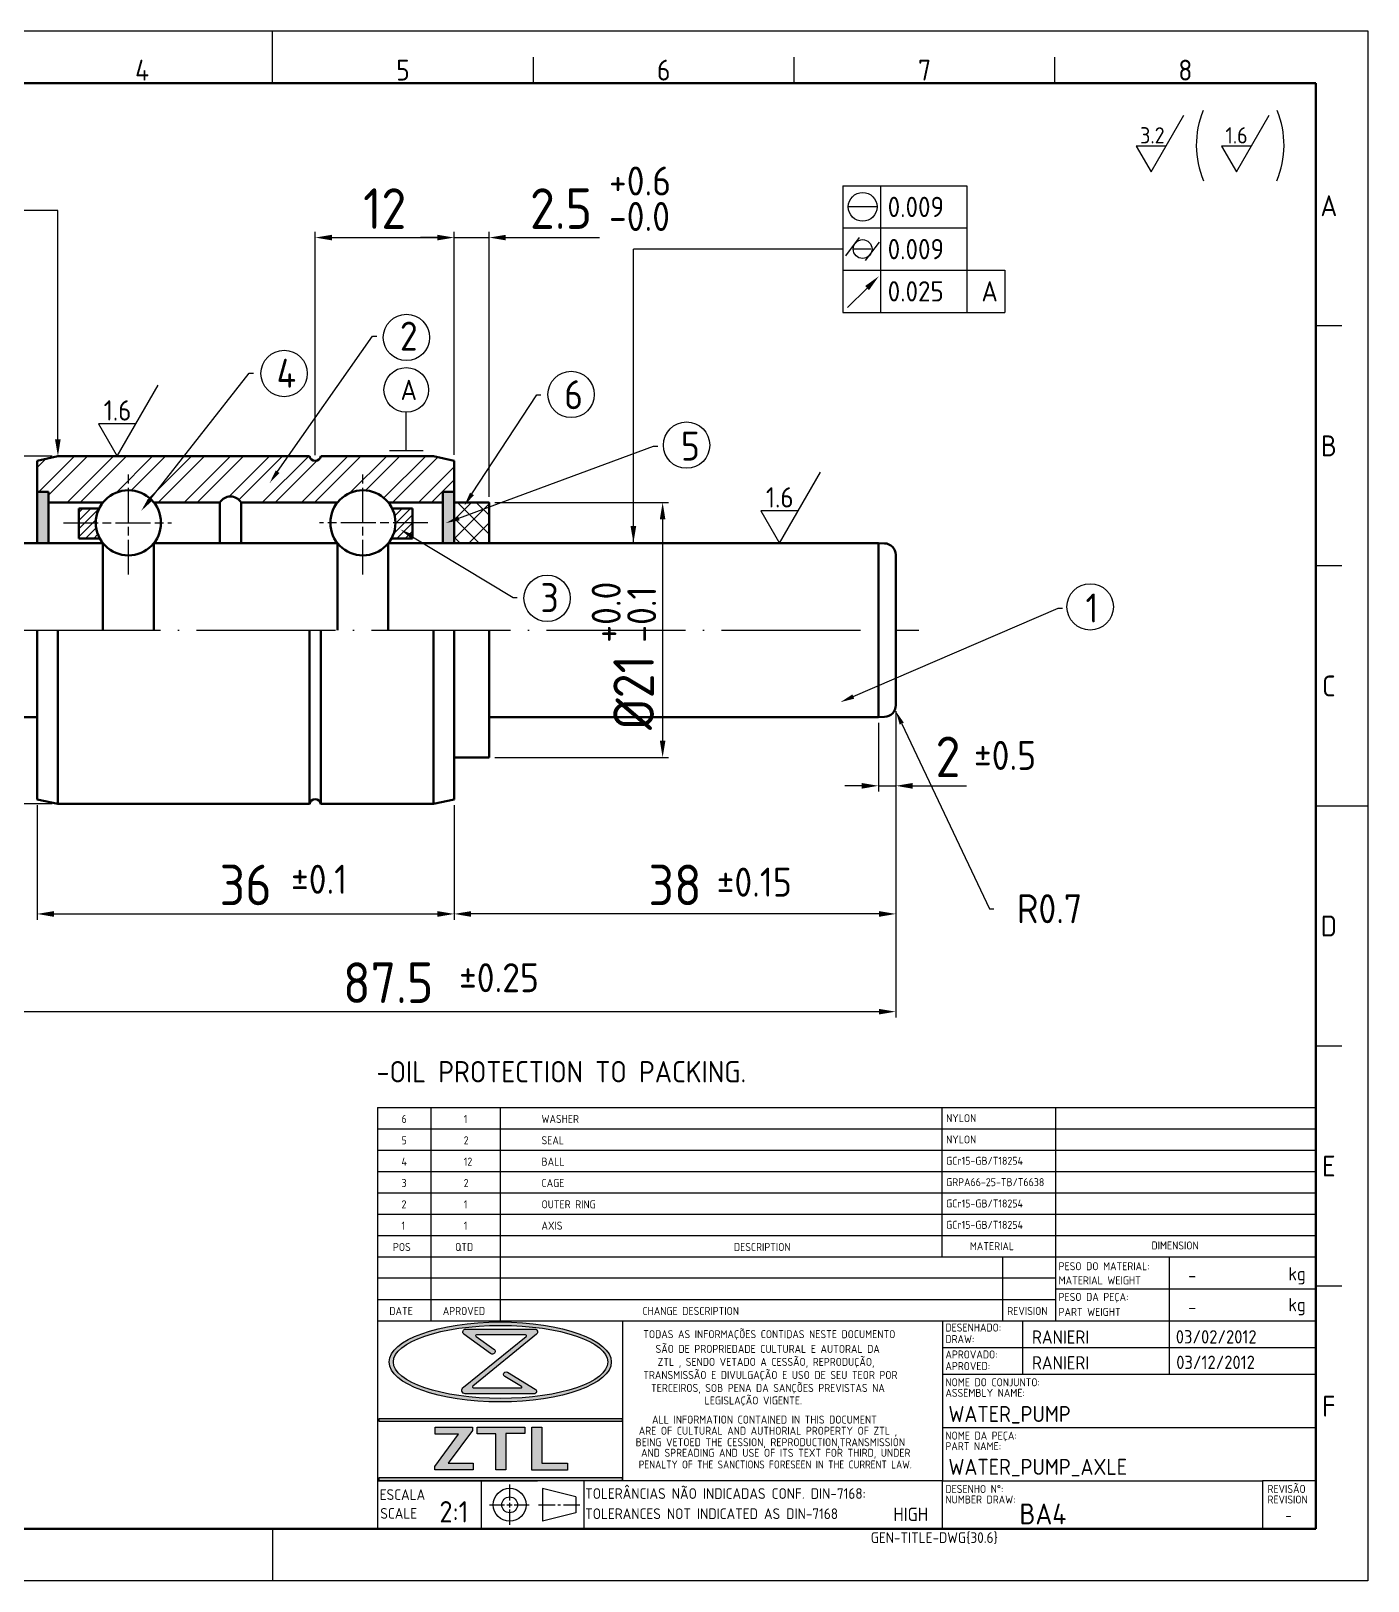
# Model space of a CAD drawing. Extents: x 8 to 197, y 6 to 139.
# Drawn here: x 82.1 to 197.4, y 5.6 to 139.3 of the extents above; entities that cross this region are included whole.
import ezdxf
from ezdxf import colors
from ezdxf.entities.mleader import LeaderData, LeaderLine
from ezdxf.enums import TextEntityAlignment as Align
from ezdxf.math import Vec2, Vec3

# ---------------------------------------------------------------- set-up
doc = ezdxf.new("R2010")
doc.units = 0
doc.header["$LTSCALE"] = 0.5
doc.linetypes.add('ACAD_ISO04W100', pattern=[30, 24, -3, 0, -3])
doc.linetypes.add('AM_ISO08W050x2', pattern=[9, 6, -0.75, 1.5, -0.75])
doc.layers.get('0').update_dxf_attribs({"linetype": 'CONTINUOUS'})
doc.layers.get('Defpoints').update_dxf_attribs({"linetype": 'CONTINUOUS'})
for name, color, linetype, lineweight in [('AM_0', 7, 'CONTINUOUS', 50), ('AM_5', 3, 'CONTINUOUS', 25), ('AM_7', 4, 'ACAD_ISO04W100', 25), ('AM_8', 1, 'CONTINUOUS', 25), ('AM_BOR', 7, 'CONTINUOUS', 50)]:
    doc.layers.add(name, color=color, linetype=linetype, lineweight=lineweight)
doc.styles.add('ACISOTS', font='isocp.shx', dxfattribs={"height": 1})
doc.styles.get("Standard").update_dxf_attribs({"font": 'ISOCP.SHX'})
doc.dimstyles.new('AM_ISO', dxfattribs={"dimtxt": 3.5, "dimasz": 2.5, "dimexe": 1, "dimexo": 1, "dimgap": 1.5, "dimtad": 1, "dimdsep": 46, "dimtxsty": 'Standard', "dimcen": 0, "dimclrd": 256, "dimclre": 256, "dimclrt": 2, "dimadec": 0, "dimazin": 2, "dimtp": 0.1, "dimtm": 0.1, "dimtfac": 0.71, "dimtdec": 3, "dimtmove": 0, "dimatfit": 3, "dimfxl": 1, "dimlwd": -1, "dimlwe": -1, "dimarcsym": 0})
pattern_1 = [(45, (18.1063, -5.62863), (-0.3535534, 0.3535534), [])]

# ---------------------------------------------------------------- blocks, each defined once
blk = doc.blocks.new('A3 ZTL')
for p, q in [((401.17, 280.82), (19.57, 280.82)), ((401.17, 9.78), (401.17, 280.82)), ((19.57, 9.78), (401.17, 9.78))]:
    blk.add_line(p, q)
at = {"layer": 'AM_BOR', "color": 135, "lineweight": 25}
for p, q in [((0, 290.61), (410.96, 290.61)), ((205.48, 280.82), (205.48, 290.61)), ((410.96, 290.61), (410.96, 0)), ((254.4, 280.82), (254.4, 285.71)), ((303.33, 280.82), (303.33, 285.71)), ((352.25, 280.82), (352.25, 285.71)), ((406.07, 235.32), (401.17, 235.32)), ((406.07, 190.31), (401.17, 190.31)), ((401.17, 145.3), (410.96, 145.3)), ((406.07, 100.29), (401.17, 100.29)), ((406.07, 55.28), (401.17, 55.28)), ((205.48, 9.78), (205.48, 0)), ((410.96, 0), (0, 0))]:
    blk.add_line(p, q, dxfattribs=at)
at = {"layer": 'AM_BOR', "color": 135, "lineweight": 25, "style": 'ACISOTS'}
for s, p in [('4', (181.02, 283.27)), ('5', (229.94, 283.27)), ('6', (278.86, 283.27)), ('7', (327.79, 283.27)), ('8', (376.71, 283.27)), ('A', (403.62, 257.83)), ('B', (403.62, 212.82)), ('C', (403.62, 167.81)), ('D', (403.62, 122.8)), ('E', (403.62, 77.79)), ('F', (403.62, 32.78))]:
    blk.add_text(s, height=3.91, dxfattribs=at).set_placement(p, align=Align.MIDDLE)
blk = doc.blocks.new('*D56')
at = {"layer": 'AM_5', "transparency": 16777216}
for p, q in [((83.88, 102.65), (46.25, 102.65)), ((46.75, 101.2), (46.75, 74.1)), ((83.88, 72.65), (46.25, 72.65))]:
    blk.add_line(p, q, dxfattribs=at)
at = {"layer": 'AM_5', "lineweight": 25, "transparency": 16777216}
for points in [[(46.51, 101.2), (47, 101.2), (46.75, 102.65)], [(46.51, 74.1), (47, 74.1), (46.75, 72.65)]]:
    blk.add_solid(points, dxfattribs=at)
at = {"layer": 'Defpoints', "color": 0, "lineweight": 25, "transparency": 16777216}
for p in [(84.38, 102.65), (46.75, 72.65), (84.38, 72.65)]:
    blk.add_point(p, dxfattribs=at)
at = {"layer": 'AM_5', "lineweight": 25, "transparency": 16777216, "insert": (44.25, 87.65), "char_height": 3.5, "attachment_point": 5, "rotation": 90}
blk.add_mtext('%%C30', dxfattribs=at)
blk = doc.blocks.new('*D57')
at = {"layer": 'AM_5', "transparency": 16777216}
for p, q in [((156.68, 80.66), (156.68, 62.67)), ((118.58, 72.54), (118.58, 62.67)), ((155.23, 63.17), (120.03, 63.17))]:
    blk.add_line(p, q, dxfattribs=at)
at = {"layer": 'AM_5', "lineweight": 25, "transparency": 16777216}
for points in [[(120.03, 63.41), (120.03, 62.92), (118.58, 63.17)], [(155.23, 63.41), (155.23, 62.92), (156.68, 63.17)]]:
    blk.add_solid(points, dxfattribs=at)
at = {"layer": 'Defpoints', "color": 0, "lineweight": 25, "transparency": 16777216}
for p in [(156.68, 81.16), (118.58, 73.04), (118.58, 63.17)]:
    blk.add_point(p, dxfattribs=at)
at = {"layer": 'AM_5', "lineweight": 25, "transparency": 16777216, "insert": (137.63, 65.67), "char_height": 3.5, "attachment_point": 5}
blk.add_mtext('38', dxfattribs=at)
blk = doc.blocks.new('*D58')
at = {"layer": 'AM_5', "transparency": 16777216}
for p, q in [((82.58, 72.54), (82.58, 62.67)), ((118.58, 72.54), (118.58, 62.67)), ((84.03, 63.17), (117.13, 63.17))]:
    blk.add_line(p, q, dxfattribs=at)
at = {"layer": 'AM_5', "lineweight": 25, "transparency": 16777216}
for points in [[(84.03, 63.41), (84.03, 62.92), (82.58, 63.17)], [(117.13, 63.41), (117.13, 62.92), (118.58, 63.17)]]:
    blk.add_solid(points, dxfattribs=at)
at = {"layer": 'Defpoints', "color": 0, "lineweight": 25, "transparency": 16777216}
for p in [(82.58, 73.04), (118.58, 73.04), (118.58, 63.17)]:
    blk.add_point(p, dxfattribs=at)
at = {"layer": 'AM_5', "lineweight": 25, "transparency": 16777216, "insert": (100.58, 65.67), "char_height": 3.5, "attachment_point": 5}
blk.add_mtext('36', dxfattribs=at)
blk = doc.blocks.new('*D59')
at = {"layer": 'AM_5', "transparency": 16777216}
for p, q in [((69.08, 80.66), (69.08, 54.24)), ((156.68, 80.66), (156.68, 54.24)), ((70.53, 54.74), (155.23, 54.74))]:
    blk.add_line(p, q, dxfattribs=at)
at = {"layer": 'AM_5', "lineweight": 25, "transparency": 16777216}
for points in [[(70.53, 54.98), (70.53, 54.5), (69.08, 54.74)], [(155.23, 54.98), (155.23, 54.5), (156.68, 54.74)]]:
    blk.add_solid(points, dxfattribs=at)
at = {"layer": 'Defpoints', "color": 0, "lineweight": 25, "transparency": 16777216}
for p in [(69.08, 81.16), (156.68, 81.16), (156.68, 54.74)]:
    blk.add_point(p, dxfattribs=at)
at = {"layer": 'AM_5', "lineweight": 25, "transparency": 16777216, "insert": (112.88, 57.24), "char_height": 3.5, "attachment_point": 5}
blk.add_mtext('87.5', dxfattribs=at)
blk = doc.blocks.new('*D60')
at = {"layer": 'AM_5', "transparency": 16777216}
for p, q in [((155.18, 79.65), (155.18, 73.72)), ((156.68, 80.16), (156.68, 73.72)), ((153.73, 74.22), (152.28, 74.22)), ((155.18, 74.22), (156.68, 74.22)), ((158.13, 74.22), (162.78, 74.22))]:
    blk.add_line(p, q, dxfattribs=at)
at = {"layer": 'AM_5', "lineweight": 25, "transparency": 16777216}
for points in [[(153.73, 74.46), (153.73, 73.97), (155.18, 74.22)], [(158.13, 74.46), (158.13, 73.97), (156.68, 74.22)]]:
    blk.add_solid(points, dxfattribs=at)
at = {"layer": 'Defpoints', "color": 0, "lineweight": 25, "transparency": 16777216}
for p in [(156.68, 80.66), (155.18, 80.15), (156.68, 74.22)]:
    blk.add_point(p, dxfattribs=at)
at = {"layer": 'AM_5', "lineweight": 25, "transparency": 16777216, "insert": (161.18, 76.72), "char_height": 3.5, "attachment_point": 5}
blk.add_mtext('2', dxfattribs=at)
blk = doc.blocks.new('*D62')
at = {"layer": 'AM_5', "transparency": 16777216}
for p, q in [((106.58, 102.73), (106.58, 122)), ((118.58, 102.75), (118.58, 122)), ((108.03, 121.5), (117.13, 121.5))]:
    blk.add_line(p, q, dxfattribs=at)
at = {"layer": 'AM_5', "lineweight": 25, "transparency": 16777216}
for points in [[(108.03, 121.74), (108.03, 121.26), (106.58, 121.5)], [(117.13, 121.74), (117.13, 121.26), (118.58, 121.5)]]:
    blk.add_solid(points, dxfattribs=at)
at = {"layer": 'Defpoints', "color": 0, "lineweight": 25, "transparency": 16777216}
for p in [(118.58, 121.5), (106.58, 102.23), (118.58, 102.25)]:
    blk.add_point(p, dxfattribs=at)
at = {"layer": 'AM_5', "lineweight": 25, "transparency": 16777216, "insert": (112.58, 124), "char_height": 3.5, "attachment_point": 5}
blk.add_mtext('12', dxfattribs=at)
blk = doc.blocks.new('*D63')
at = {"layer": 'AM_5', "transparency": 16777216}
for p, q in [((118.58, 102.75), (118.58, 122)), ((121.58, 99.15), (121.58, 122)), ((117.13, 121.5), (115.68, 121.5)), ((118.58, 121.5), (121.58, 121.5)), ((123.03, 121.5), (131.11, 121.5))]:
    blk.add_line(p, q, dxfattribs=at)
at = {"layer": 'AM_5', "lineweight": 25, "transparency": 16777216}
for points in [[(117.13, 121.74), (117.13, 121.26), (118.58, 121.5)], [(123.03, 121.74), (123.03, 121.26), (121.58, 121.5)]]:
    blk.add_solid(points, dxfattribs=at)
at = {"layer": 'Defpoints', "color": 0, "lineweight": 25, "transparency": 16777216}
for p in [(121.58, 121.5), (118.58, 102.25), (121.58, 98.65)]:
    blk.add_point(p, dxfattribs=at)
at = {"layer": 'AM_5', "lineweight": 25, "transparency": 16777216, "insert": (127.79, 124), "char_height": 3.5, "attachment_point": 5}
blk.add_mtext('2.5', dxfattribs=at)
blk = doc.blocks.new('*D64')
at = {"layer": 'AM_5', "transparency": 16777216}
for p, q in [((122.08, 98.65), (137.06, 98.65)), ((136.56, 97.2), (136.56, 78.1)), ((122.08, 76.65), (137.06, 76.65))]:
    blk.add_line(p, q, dxfattribs=at)
at = {"layer": 'AM_5', "lineweight": 25, "transparency": 16777216}
for points in [[(136.32, 97.2), (136.8, 97.2), (136.56, 98.65)], [(136.32, 78.1), (136.8, 78.1), (136.56, 76.65)]]:
    blk.add_solid(points, dxfattribs=at)
at = {"layer": 'Defpoints', "color": 0, "lineweight": 25, "transparency": 16777216}
for p in [(121.58, 98.65), (121.58, 76.65), (136.56, 76.65)]:
    blk.add_point(p, dxfattribs=at)
at = {"layer": 'AM_5', "lineweight": 25, "transparency": 16777216, "insert": (134.06, 82.26), "char_height": 3.5, "attachment_point": 5, "rotation": 90}
blk.add_mtext('%%C21', dxfattribs=at)

msp = doc.modelspace()

# ---------------------------------------------------------------- hatches: boundary and pattern name
at = {"layer": 'AM_5', "lineweight": 25}
h = msp.add_hatch(dxfattribs=at)
h.set_pattern_fill('ANSI32', color=1, scale=0.25)
h.paths.add_polyline_path([(95.27, 102.65), (92.37, 98.95, -0.037502), (92.65, 98.65), (98.35, 98.65, -0.568454), (100.19, 98.65), (108.5, 98.65, -0.481958), (112.89, 98.65), (117.58, 98.65), (117.58, 99.57), (118.58, 99.57), (118.58, 102.25), (116.78, 102.65), (107.08, 102.65, -0.834385), (106.08, 102.65)])
h.paths.add_polyline_path([(84.38, 102.65), (82.58, 102.25), (82.58, 99.57), (83.58, 99.57), (83.58, 98.65), (88.26, 98.65, -0.436565), (92.37, 98.95), (95.27, 102.65)])
at = {"layer": 'AM_8'}
for color, points in [(256, [(82.58, 99.57), (82.58, 95.15), (83.58, 95.15), (83.58, 99.57)]), (256, [(117.58, 99.57), (117.58, 95.15), (118.58, 95.15), (118.58, 99.57)]), (135, [(112.09, 19.38), (133.07, 19.38), (133.07, 19.66), (112.09, 19.66)]), (135, [(116.89, 15.5), (116.89, 15.22), (120.2, 15.22), (120.2, 15.8), (118.06, 15.8), (120.14, 18.62), (120.14, 18.9), (116.92, 18.9), (116.92, 18.29), (118.96, 18.29)]), (135, [(120.57, 18.32), (122.16, 18.32), (122.16, 15.22), (123.03, 15.22), (123.03, 18.35), (124.67, 18.35), (124.67, 18.9), (120.57, 18.9)]), (135, [(128.35, 15.21), (128.35, 15.8), (126.13, 15.8), (126.13, 18.9), (125.27, 18.9), (125.27, 15.21)]), (135, [(133.07, 14.56), (112.09, 14.56), (112.09, 14.28), (133.07, 14.28)])]:
    msp.add_hatch(color=color, dxfattribs=at).paths.add_polyline_path(points)
h = msp.add_hatch(dxfattribs=at)
h.set_pattern_fill('_U', color=256, scale=0.5, angle=45, style=0, pattern_type=0)
h.set_pattern_definition(pattern_1)
edge = h.paths.add_edge_path()
edge.add_line((86.18, 95.56), (86.18, 98.14))
edge.add_line((86.18, 98.14), (87.94, 98.14))
edge.add_arc((90.46, 96.9), 2.81, 513.6476, 568.2995)
edge.add_line((87.98, 95.56), (86.18, 95.56))
h = msp.add_hatch(dxfattribs=at)
h.set_pattern_fill('_U', color=256, scale=0.5, angle=45, style=0, pattern_type=0)
h.set_pattern_definition(pattern_1)
edge = h.paths.add_edge_path()
edge.add_line((114.97, 95.56), (114.97, 98.14))
edge.add_line((114.97, 98.14), (113.21, 98.14))
edge.add_arc((110.7, 96.9), 2.81, -28.2995, 26.3524, ccw=False)
edge.add_line((113.17, 95.56), (114.97, 95.56))
h = msp.add_hatch(dxfattribs=at)
h.set_pattern_fill('_U', color=256, scale=1.15, angle=45, style=0, double=1, pattern_type=0)
h.set_pattern_definition([(45, (-2.5129, -1.17), (-0.813173, 0.813173), []), (135, (-2.5129, -1.17), (-0.813173, -0.813173), [])])
h.paths.add_polyline_path([(118.58, 98.65), (118.58, 95.15), (121.58, 95.15), (121.58, 98.65)])
h = msp.add_hatch(color=135, dxfattribs=at)
edge = h.paths.add_edge_path()
edge.add_ellipse((122.55, 24.53), major_axis=(9.58, 0), ratio=0.359907, start_angle=191.4592, end_angle=452.8175)
edge.add_ellipse((122.55, 24.53), major_axis=(9.58, 0), ratio=0.359907, start_angle=92.8175, end_angle=191.4592)
edge = h.paths.add_edge_path(flags=16)
edge.add_ellipse((122.58, 24.53), major_axis=(9.25, 0), ratio=0.340664, start_angle=93.067, end_angle=371.4592)
edge.add_ellipse((122.58, 24.53), major_axis=(9.25, 0), ratio=0.340664, start_angle=11.4592, end_angle=93.067)
h = msp.add_hatch(color=135, dxfattribs=at)
edge = h.paths.add_edge_path()
edge.add_line((124.78, 26.72), (119.39, 22.35))
edge.add_arc((119.53, 22.08), 0.305, 118.1409, 270)
edge.add_line((119.53, 21.78), (125.46, 21.78))
edge.add_arc((125.45, 22), 0.225, 271.9685, 418.9108)
edge.add_line((125.57, 22.19), (123.17, 23.64))
edge.add_arc((123.06, 23.45), 0.218, 58.6682, 238.8052)
edge.add_line((122.94, 23.27), (124.38, 22.4))
edge.add_arc((124.35, 22.35), 0.0552, -90, 54.6545, ccw=False)
edge.add_line((124.35, 22.3), (120.21, 22.3))
edge.add_arc((120.23, 22.37), 0.0767, 129.2364, 260.8226, ccw=False)
edge.add_line((120.18, 22.43), (125.67, 26.92))
edge.add_arc((125.52, 27.11), 0.243, 306.0702, 450)
edge.add_line((125.52, 27.36), (119.57, 27.36))
edge.add_arc((119.56, 27.12), 0.236, 87.7272, 233.7471)
edge.add_line((119.42, 26.93), (121.71, 25.25))
edge.add_arc((121.86, 25.45), 0.242, 232.4714, 414.7334)
edge.add_line((122, 25.64), (120.46, 26.73))
edge.add_arc((120.49, 26.79), 0.0662, 90, 242.5235, ccw=False)
edge.add_line((120.49, 26.86), (124.74, 26.86))
edge.add_arc((124.73, 26.78), 0.0809, -50.9964, 80.7655, ccw=False)

# ---------------------------------------------------------------- linework, layer by layer
at = {"layer": 'AM_0'}
for p, q in [((84.38, 102.65), (82.58, 102.25)), ((82.58, 95.15), (82.58, 102.25)), ((84.38, 102.65), (106.08, 102.65)), ((107.08, 102.65), (116.78, 102.65)), ((116.78, 102.65), (118.58, 102.25)), ((118.58, 102.25), (118.58, 95.15)), ((82.58, 99.57), (83.58, 99.57)), ((83.58, 99.57), (83.58, 95.15)), ((118.58, 99.57), (117.58, 99.57)), ((117.58, 99.57), (117.58, 95.15)), ((83.58, 98.65), (88.26, 98.65)), ((87.94, 98.14), (86.18, 98.14)), ((86.18, 98.14), (86.18, 95.56)), ((92.65, 98.65), (98.35, 98.65)), ((98.35, 98.65), (98.35, 95.15)), ((100.19, 98.65), (108.5, 98.65)), ((100.19, 98.65), (100.19, 95.15)), ((112.89, 98.65), (117.58, 98.65)), ((113.21, 98.14), (114.97, 98.14)), ((114.97, 98.14), (114.97, 95.56)), ((70.58, 95.15), (88.26, 95.15)), ((86.18, 95.56), (87.98, 95.56)), ((88.26, 95.15), (88.26, 87.65)), ((92.65, 95.15), (92.65, 87.65)), ((92.65, 95.15), (108.5, 95.15)), ((108.5, 95.15), (108.5, 87.65)), ((112.89, 95.15), (155.18, 95.15)), ((112.89, 95.15), (112.89, 87.65)), ((114.97, 95.56), (113.17, 95.56)), ((155.18, 95.15), (155.7, 95.13)), ((155.18, 95.15), (155.18, 80.15)), ((156.68, 94.13), (156.68, 81.16)), ((82.58, 73.04), (82.58, 87.65)), ((84.38, 87.65), (84.38, 72.65)), ((106.08, 72.65), (106.08, 87.65)), ((107.08, 72.65), (107.08, 87.65)), ((116.78, 87.65), (116.78, 72.65)), ((118.58, 87.65), (118.58, 73.04)), ((118.58, 87.65), (118.58, 76.65)), ((121.58, 76.65), (121.58, 87.65)), ((82.58, 80.15), (70.58, 80.15)), ((155.18, 80.15), (121.58, 80.15)), ((155.18, 80.15), (155.7, 80.16)), ((118.58, 76.65), (121.58, 76.65)), ((84.38, 72.65), (82.58, 73.04)), ((106.08, 72.65), (84.38, 72.65)), ((116.78, 72.65), (107.08, 72.65)), ((116.78, 72.65), (118.58, 73.04))]:
    msp.add_line(p, q, dxfattribs=at)
msp.add_lwpolyline([(118.58, 95.15), (121.58, 95.15), (121.58, 98.65), (118.58, 98.65)], close=True, dxfattribs=at)
for centre in [(90.46, 96.9), (110.7, 96.9)]:
    msp.add_circle(centre, 2.81, dxfattribs=at)
for centre, radius, start, end in [((106.58, 102.74), 0.508, 190.3178, 349.6822), ((99.27, 98.1), 1.07, 30.7676, 149.2324), ((155.68, 94.13), 1, 0, 88.5), ((155.68, 81.16), 1, 271.5, 0), ((106.58, 72.55), 0.508, 10.3178, 169.6822)]:
    msp.add_arc(centre, radius, start, end, dxfattribs=at)
at = {"layer": 'AM_5', "lineweight": 25}
for p, q in [((178.7, 127.17), (181.52, 132.06)), ((186.07, 127.17), (188.9, 132.06)), ((179.98, 129.39), (177.41, 129.39)), ((177.41, 129.39), (178.7, 127.17)), ((187.36, 129.39), (184.79, 129.39)), ((184.79, 129.39), (186.07, 127.17)), ((152.12, 125.97), (152.11, 115.05)), ((152.12, 125.97), (162.8, 125.97)), ((155.4, 115.05), (155.4, 125.97)), ((162.8, 125.97), (162.8, 122.33)), ((84.38, 123.84), (76.37, 123.84)), ((155.05, 124.15), (152.58, 124.15)), ((152.12, 122.33), (162.8, 122.33)), ((162.8, 122.33), (162.8, 115.05)), ((152.11, 120.51), (134.04, 120.51)), ((152.36, 119.93), (153.56, 121.5)), ((154.55, 120.51), (153.07, 120.51)), ((154.07, 119.51), (155.26, 121.1)), ((152.12, 118.69), (166.08, 118.69)), ((166.08, 118.69), (166.08, 115.05)), ((152.12, 115.05), (166.08, 115.05)), ((89.5, 102.65), (93.04, 108.77)), ((114.44, 103.14), (114.44, 106.43)), ((91.11, 105.43), (87.89, 105.43)), ((87.89, 105.43), (89.5, 102.65)), ((112.98, 103.14), (115.9, 103.14)), ((146.64, 95.15), (150.18, 101.27)), ((148.25, 97.93), (145.03, 97.93)), ((145.03, 97.93), (146.64, 95.15))]:
    msp.add_line(p, q, dxfattribs=at)
at = {"layer": 'AM_5'}
for p, q in [((84.38, 104.1), (84.38, 123.84)), ((134.04, 95.15), (134.04, 120.51)), ((154.2, 117.14), (152.51, 115.46))]:
    msp.add_line(p, q, dxfattribs=at)
at = {"layer": 'AM_5', "lineweight": 25}
for centre, radius in [((153.82, 124.15), 1.24), ((153.82, 120.51), 0.812), ((114.45, 112.89), 2), ((103.9, 109.78), 2), ((114.44, 108.36), 1.93), ((128.66, 107.97), 2), ((138.63, 103.6), 2), ((126.59, 90.39), 2), ((173.45, 89.65), 2)]:
    msp.add_circle(centre, radius, dxfattribs=at)
for centre, start, end in [((190.46, 129.46), 157.6019, 202.9315), ((182.33, 129.46), 337.0685, 22.3981)]:
    msp.add_arc(centre, 7.85, start, end, dxfattribs=at)
for points in [[(154.03, 117.32), (154.37, 116.97), (155.22, 118.17)], [(84.13, 104.1), (84.62, 104.1), (84.38, 102.65)], [(133.79, 96.63), (134.28, 96.63), (134.04, 95.18)]]:
    msp.add_solid(points, dxfattribs=at)
at = {"layer": 'AM_7', "linetype": 'AM_ISO08W050x2'}
for p, q in [((90.46, 92.43), (90.46, 101.36)), ((110.7, 92.43), (110.7, 101.36)), ((84.86, 96.9), (94.19, 96.9)), ((116.3, 96.9), (106.96, 96.9))]:
    msp.add_line(p, q, dxfattribs=at)
at = {"layer": 'AM_7'}
msp.add_line((66.14, 87.65), (158.68, 87.65), dxfattribs=at)
at = {"layer": 'AM_8', "color": 135}
for p, q in [((111.96, 46.48), (111.96, 10.14)), ((111.96, 46.48), (192.92, 46.48)), ((116.56, 46.48), (116.56, 28.08)), ((122.54, 46.48), (122.54, 28.08)), ((160.65, 46.48), (160.65, 33.6)), ((170.5, 28.08), (170.5, 46.48)), ((111.96, 44.64), (192.92, 44.64)), ((111.96, 42.8), (192.92, 42.8)), ((111.96, 40.96), (192.92, 40.96)), ((111.96, 39.12), (192.92, 39.12)), ((111.96, 37.28), (192.92, 37.28)), ((111.96, 35.44), (192.92, 35.44)), ((111.96, 33.6), (192.92, 33.6)), ((165.9, 33.6), (165.9, 28.08)), ((180.27, 33.6), (180.27, 30.84)), ((192.92, 10.14), (192.92, 33.6)), ((170.5, 31.76), (111.96, 31.76)), ((170.5, 30.84), (192.92, 30.84)), ((180.27, 30.84), (180.27, 28.08)), ((111.96, 29.92), (170.5, 29.92)), ((111.96, 28.08), (160.72, 28.08)), ((133.09, 28.08), (133.09, 14.28)), ((160.72, 28.08), (160.72, 19.34)), ((160.72, 28.08), (192.92, 28.08)), ((167.62, 28.08), (167.62, 23.48)), ((180.27, 28.08), (180.27, 23.48)), ((119.57, 27.36), (125.52, 27.36)), ((160.72, 25.78), (192.92, 25.78)), ((160.72, 23.48), (192.92, 23.48)), ((112.09, 19.38), (112.09, 19.66)), ((112.09, 19.66), (133.07, 19.66)), ((133.07, 19.38), (112.09, 19.38)), ((116.92, 18.29), (116.92, 18.9)), ((116.92, 18.9), (120.14, 18.9)), ((120.14, 18.9), (120.14, 18.62)), ((120.57, 18.32), (120.57, 18.9)), ((120.57, 18.9), (124.67, 18.9)), ((124.67, 18.9), (124.67, 18.35)), ((125.27, 15.21), (125.27, 18.9)), ((125.27, 18.9), (126.13, 18.9)), ((126.13, 18.9), (126.13, 15.8)), ((133.07, 19.66), (133.07, 19.38)), ((160.72, 19.34), (160.72, 14.28)), ((160.72, 18.88), (192.92, 18.88)), ((116.89, 15.5), (118.96, 18.29)), ((118.96, 18.29), (116.92, 18.29)), ((120.14, 18.62), (118.06, 15.8)), ((122.16, 18.32), (120.57, 18.32)), ((122.16, 15.22), (122.16, 18.32)), ((123.03, 18.35), (123.03, 15.22)), ((124.67, 18.35), (123.03, 18.35)), ((116.89, 15.22), (116.89, 15.5)), ((120.2, 15.22), (116.89, 15.22)), ((118.06, 15.8), (120.2, 15.8)), ((120.2, 15.8), (120.2, 15.22)), ((123.03, 15.22), (122.16, 15.22)), ((128.35, 15.21), (125.27, 15.21)), ((126.13, 15.8), (128.35, 15.8)), ((128.35, 15.8), (128.35, 15.21)), ((111.96, 14.28), (125.76, 14.28)), ((160.72, 14.28), (111.96, 14.28)), ((112.09, 14.56), (133.07, 14.56)), ((112.09, 14.28), (112.09, 14.56)), ((133.07, 14.28), (112.09, 14.28)), ((120.9, 14.28), (120.9, 10.14)), ((123.36, 13.95), (123.36, 12.58)), ((129.07, 12.89), (126.18, 13.62)), ((126.18, 13.62), (126.18, 10.79)), ((129.76, 14.28), (129.76, 10.14)), ((133.07, 14.56), (133.07, 14.28)), ((160.72, 10.14), (160.72, 14.28)), ((160.72, 14.28), (188.32, 14.28)), ((192.92, 14.28), (188.32, 14.28)), ((188.32, 14.28), (188.32, 10.14)), ((121.63, 12.21), (122.92, 12.21)), ((123.12, 12.21), (123.58, 12.21)), ((123.36, 12.39), (123.36, 11.98)), ((123.75, 12.21), (125.04, 12.21)), ((125.86, 12.21), (127.29, 12.21)), ((127.51, 12.21), (127.74, 12.21)), ((128, 12.21), (129.41, 12.21)), ((129.07, 12.89), (129.07, 11.53)), ((123.36, 11.8), (123.36, 10.47)), ((129.07, 11.53), (126.18, 10.79)), ((111.96, 10.14), (192.92, 10.14))]:
    msp.add_line(p, q, dxfattribs=at)
msp.add_lwpolyline([(119.57, 27.36), (125.52, 27.36, -0.726075), (125.67, 26.92), (120.18, 22.43, 0.646844), (120.21, 22.3), (124.35, 22.3, 0.730915), (124.38, 22.4), (122.94, 23.27, -1.001197), (123.17, 23.64), (125.57, 22.19, -0.746343), (125.46, 21.78), (119.53, 21.78, -0.780296), (119.39, 22.35), (124.78, 26.72, 0.647932), (124.74, 26.86), (120.49, 26.86, 0.78497), (120.46, 26.73), (122, 25.64, -1.019937), (121.71, 25.25), (119.42, 26.93, -0.740095), (119.57, 27.36, -0.257794)], format="xyb", dxfattribs=at)
for radius in [1.42, 0.682]:
    msp.add_circle((123.36, 12.21), radius, dxfattribs=at)
for centre, major_axis, ratio in [((122.55, 24.53), (-9.58, 0), 0.359907), ((122.58, 24.53), (-9.25, 0), 0.340664)]:
    msp.add_ellipse(centre, major_axis=major_axis, ratio=ratio, dxfattribs=at)

# ---------------------------------------------------------------- block references
at = {"layer": 'AM_0', "lineweight": 0, "xscale": 0.46, "yscale": 0.46, "zscale": 0.46}
msp.add_blockref('A3 ZTL', (8.38, 5.64), dxfattribs=at)

# ---------------------------------------------------------------- texts
at = {"layer": 'AM_5', "attachment_point": 1}
for s, insert, char_height in [('3.2', (177.76, 131.02), 1.4), ('1.6', (185.13, 131.02), 1.4), ('+0.6', (131.93, 127.63), 2.5), ('-0.0', (131.93, 124.57), 2.5), ('0.009', (155.98, 125.02), 1.75), ('0.009', (155.98, 121.38), 1.75), ('0.025', (155.98, 117.74), 1.75), ('A', (164.07, 117.74), 1.75), ('A', (113.95, 109.24), 1.75), ('1.6', (88.33, 107.47), 1.75), ('1.6', (145.47, 99.97), 1.75), ('%%P0.5', (163.42, 78.09), 2.5), ('%%P0.1', (104.49, 67.41), 2.5), ('%%P0.15', (141.22, 67.16), 2.5), ('%%P0.25', (118.99, 58.92), 2.5)]:
    msp.add_mtext_dynamic_manual_height_columns(s, width=5.4883, gutter_width=10, heights=[0], dxfattribs=dict(at, insert=insert, char_height=char_height))
at = {"layer": 'AM_5', "char_height": 2.5, "attachment_point": 1, "rotation": 90}
for s, insert in [('+0.0', (130.44, 86.56)), ('-0.1', (133.5, 86.56))]:
    msp.add_mtext_dynamic_manual_height_columns(s, width=5.4883, gutter_width=10, heights=[0], dxfattribs=dict(at, insert=insert))
at = {"layer": 'AM_8'}
msp.add_text('-OIL PROTECTION TO PACKING.', height=1.84, dxfattribs=at).set_placement((111.87, 48.64))
at = {"layer": 'AM_8', "color": 135}
for s, height, p in [('6', 0.69, (114.03, 45.14)), ('1', 0.69, (119.4, 45.14)), ('                    WASHER', 0.69, (118.22, 45.14)), ('NYLON', 0.69, (161.02, 45.21)), ('5', 0.69, (114.03, 43.3)), ('2', 0.69, (119.4, 43.3)), ('                    SEAL', 0.69, (118.22, 43.3)), ('NYLON', 0.69, (161.02, 43.37)), ('4', 0.69, (114.03, 41.46)), ('12', 0.69, (119.4, 41.46)), ('                    BALL', 0.69, (118.22, 41.46)), ('GCr15-GB/T18254', 0.69, (161.02, 41.53)), ('3', 0.69, (114.03, 39.62)), ('2', 0.69, (119.4, 39.62)), ('                    CAGE', 0.69, (118.22, 39.62)), ('GRPA66-25-TB/T6638', 0.69, (161.02, 39.69)), ('2', 0.69, (114.03, 37.78)), ('1', 0.69, (119.4, 37.78)), ('                    OUTER RING', 0.69, (118.22, 37.78)), ('GCr15-GB/T18254', 0.69, (161.02, 37.85)), ('1', 0.69, (114.03, 35.94)), ('1', 0.69, (119.4, 35.94)), ('                    AXIS', 0.69, (118.22, 35.94)), ('GCr15-GB/T18254', 0.69, (161.02, 36.01)), ('POS', 0.69, (113.29, 34.1)), ('QTD', 0.69, (118.65, 34.1)), ('                    DESCRIPTION', 0.69, (134.82, 34.1)), ('MATERIAL', 0.69, (163.07, 34.17)), ('DIMENSION', 0.69, (178.74, 34.23)), ('PESO DO MATERIAL:', 0.69, (170.73, 32.44)), ('kg', 1.15, (190.55, 31.56)), ('MATERIAL WEIGHT', 0.69, (170.73, 31.22)), ('PESO DA PEÇA:', 0.69, (170.73, 29.79)), ('kg', 1.15, (190.55, 28.9)), ('DATE', 0.69, (112.98, 28.58)), ('APROVED', 0.69, (117.59, 28.58)), ('CHANGE DESCRIPTION', 0.69, (134.82, 28.58)), ('REVISION', 0.69, (166.3, 28.58)), ('PART WEIGHT', 0.69, (170.73, 28.5)), ('TODAS AS INFORMAÇÕES CONTIDAS NESTE DOCUMENTO', 0.69, (134.89, 26.58)), ('DESENHADO:', 0.69, (160.96, 27.15)), ('DRAW:', 0.69, (160.96, 26.16)), ('SÃO DE PROPRIEDADE CULTURAL E AUTORAL DA', 0.69, (135.95, 25.31)), ('APROVADO:', 0.69, (160.96, 24.83)), ('ZTL , SENDO VETADO A CESSÃO, REPRODUÇÃO,', 0.69, (136.13, 24.19)), ('APROVED:', 0.69, (160.96, 23.83)), ('TRANSMISSÃO E DIVULGAÇÃO E USO DE SEU TEOR POR', 0.69, (134.89, 23.06)), ('TERCEIROS, SOB PENA DA SANÇÕES PREVISTAS NA', 0.69, (135.56, 21.94)), ('NOME DO CONJUNTO:', 0.69, (160.96, 22.43)), ('LEGISLAÇÃO VIGENTE.', 0.69, (140.18, 20.86)), ('ASSEMBLY NAME:', 0.69, (160.96, 21.52)), ('ARE OF CULTURAL AND AUTHORIAL PROPERTY OF ZTL ,', 0.69, (134.5, 18.25)), ('ALL INFORMATION CONTAINED IN THIS DOCUMENT', 0.69, (135.65, 19.21)), ('BEING VETOED THE CESSION, REPRODUCTION,TRANSMISSION', 0.69, (134.23, 17.26)), ('NOME DA PEÇA:', 0.69, (160.96, 17.83)), ('PART NAME:', 0.69, (160.96, 16.92)), ('AND SPREADING AND USE OF ITS TEXT FOR THIRD, UNDER', 0.69, (134.7, 16.35)), ('ESCALA', 0.92, (112.15, 12.63)), ('TOLERÂNCIAS NÃO INDICADAS CONF. DIN-7168:', 0.92, (129.88, 12.72)), ('DESENHO N%%d:', 0.69, (160.96, 13.23)), ('REVISÃO', 0.69, (188.75, 13.23)), ('2:1', 1.84, (117.3, 10.69)), ('NUMBER DRAW:', 0.69, (160.96, 12.32)), ('REVISION', 0.69, (188.75, 12.32)), ('SCALE', 0.92, (112.2, 11.01)), ('TOLERANCES NOT INDICATED AS DIN-7168', 0.92, (129.88, 10.98))]:
    msp.add_text(s, height=height, dxfattribs=at).set_placement(p)
at = {"layer": 'AM_8', "color": 135, "width": 0.95}
msp.add_text('PENALTY OF THE SANCTIONS FORESEEN IN THE CURRENT LAW.', height=0.69, dxfattribs=at).set_placement((134.5, 15.34))
at = {"layer": 'AM_8', "color": 135}
for p in [(181.91, 32), (181.91, 29.26)]:
    msp.add_attdef('-', text='', height=1.15, dxfattribs=at).set_placement(p, align=Align.MIDDLE_LEFT)
for tag, p, height in [('RANIERI', (168.43, 26.1), 1.15), ('03/02/2012', (180.84, 26.12), 1.15), ('RANIERI', (168.43, 23.88), 1.15), ('03/12/2012', (180.88, 23.92), 1.15), ('WATER_PUMP', (161.22, 19.35), 1.38), ('WATER_PUMP_AXLE', (161.22, 14.79), 1.38), ('BA4', (167.35, 10.52), 1.8)]:
    msp.add_attdef(tag, p, '', height=height, dxfattribs=at)
for tag, height, p in [('HIGH', 1.15, (157.97, 11.39)), ('-', 0.9, (190.56, 11.28))]:
    msp.add_attdef(tag, text='', height=height, dxfattribs=at).set_placement(p, align=Align.MIDDLE_CENTER)
at = {"layer": 'AM_8', "color": 135, "style": 'ACISOTS'}
msp.add_attdef('GEN-TITLE-DWG{30.6}', (154.52, 8.92), '', height=0.92, dxfattribs=at)

# ---------------------------------------------------------------- dimensions: what is measured, and where the dimension line sits
at = {"layer": 'AM_5', "lineweight": 25}
for base, p1, p2, text, picture, middle in [((118.58, 121.5), (106.58, 102.23), (118.58, 102.25), '12', '*D62', (112.58, 124)), ((121.58, 121.5), (118.58, 102.25), (121.58, 98.65), '2.5', '*D63', (127.79, 124)), ((156.68, 54.74), (69.08, 81.16), (156.68, 81.16), '87.5', '*D59', (112.88, 57.24)), ((118.58, 63.17), (156.68, 81.16), (118.58, 73.04), '38', '*D57', (137.63, 65.67)), ((156.68, 74.22), (155.18, 80.15), (156.68, 80.66), '2', '*D60', (161.18, 76.72)), ((118.58, 63.17), (82.58, 73.04), (118.58, 73.04), '36', '*D58', (100.58, 65.67))]:
    dim = msp.add_linear_dim(base=base, p1=p1, p2=p2, text=text, dimstyle='AM_ISO', override={"dimscale": 0.5, "dimtxt": 7, "dimasz": 2.9, "dimdec": 0, "dimlfac": 0.4, "dimclrt": 256, "dimadec": 2, "dimtp": 0, "dimtm": 0.3, "dimtdec": 0}, dxfattribs=at)
    dim.commit()
    dim.dimension.update_dxf_attribs({"geometry": picture, "text_midpoint": middle})
dim = msp.add_linear_dim(base=(46.75, 72.65), p1=(84.38, 102.65), p2=(84.38, 72.65), angle=90, text='%%C30', dimstyle='AM_ISO', override={"dimscale": 0.5, "dimtxt": 7, "dimasz": 2.9, "dimdec": 0, "dimlfac": 0.4, "dimclrt": 256, "dimadec": 2, "dimtp": 0, "dimtm": 0.3, "dimtdec": 0}, dxfattribs=at)
dim.commit()
dim.dimension.update_dxf_attribs({"geometry": '*D56', "text_midpoint": (44.25, 87.65)})
dim = msp.add_linear_dim(base=(136.56, 76.65), p1=(121.58, 98.65), p2=(121.58, 76.65), angle=90, text='%%C21', dimstyle='AM_ISO', override={"dimscale": 0.5, "dimtxt": 7, "dimasz": 2.9, "dimdec": 0, "dimlfac": 0.4, "dimclrt": 256, "dimadec": 2, "dimtp": 0, "dimtm": 0.3, "dimtdec": 0}, dxfattribs=at)
dim.commit()
dim.dimension.update_dxf_attribs({"geometry": '*D64', "text_midpoint": (136.56, 82.26), "dimtype": 160})

# ---------------------------------------------------------------- leaders
ml = msp.add_multileader_mtext('Standard', dxfattribs=at)
ml.set_content('2', color=256)
ml.set_leader_properties()
ml.build(insert=Vec2(0, 0))
ml.multileader.update_dxf_attribs({"text_right_attachment_type": 6, "dogleg_length": 0.36, "arrow_head_size": 1.2})
ctx = ml.context
ctx.base_point, ctx.char_height, ctx.arrow_head_size, ctx.plane_origin = Vec3(111.89, 113), 2.5, 1.2, Vec3(102.65, 100.33)
ctx.right_attachment = 6
notes = []
notes.append((ctx, [(0, (1, 1, 0), (111.53, 113), (1, 0), 0.36, [(0, [(102.65, 100.33)], 0, [])])]))
ctx.mtext.insert, ctx.mtext.flow_direction = Vec3(113.89, 114.25), 5
ml = msp.add_multileader_mtext('Standard', dxfattribs=at)
ml.set_content('4', color=256)
ml.set_leader_properties()
ml.build(insert=Vec2(0, 0))
ml.multileader.update_dxf_attribs({"text_right_attachment_type": 6, "dogleg_length": 0.36, "arrow_head_size": 1.2})
ctx = ml.context
ctx.base_point, ctx.char_height, ctx.arrow_head_size, ctx.plane_origin = Vec3(101.25, 109.8), 2.5, 1.2, Vec3(91.57, 97.93)
ctx.right_attachment = 6
notes.append((ctx, [(0, (1, 1, 0), (100.89, 109.8), (1, 0), 0.36, [(0, [(91.57, 97.93)], 0, [])])]))
ctx.mtext.insert, ctx.mtext.flow_direction = Vec3(103.25, 111.05), 5
ml = msp.add_multileader_mtext('Standard', dxfattribs=at)
ml.set_content('6', color=256)
ml.set_leader_properties()
ml.build(insert=Vec2(0, 0))
ml.multileader.update_dxf_attribs({"text_right_attachment_type": 6, "dogleg_length": 0.36, "arrow_head_size": 1.2})
ctx = ml.context
ctx.base_point, ctx.char_height, ctx.arrow_head_size, ctx.plane_origin = Vec3(126.06, 107.95), 2.5, 1.2, Vec3(119.45, 98.39)
ctx.right_attachment = 6
notes.append((ctx, [(0, (1, 1, 0), (125.7, 107.95), (1, 0), 0.36, [(0, [(119.45, 98.39)], 0, [])])]))
ctx.mtext.insert, ctx.mtext.flow_direction = Vec3(128.06, 109.2), 5
ml = msp.add_multileader_mtext('Standard', dxfattribs=at)
ml.set_content('5', color=256)
ml.set_leader_properties()
ml.build(insert=Vec2(0, 0))
ml.multileader.update_dxf_attribs({"text_right_attachment_type": 6, "dogleg_length": 0.36, "arrow_head_size": 1.2})
ctx = ml.context
ctx.base_point, ctx.char_height, ctx.arrow_head_size, ctx.plane_origin = Vec3(136.14, 103.52), 2.5, 1.2, Vec3(117.85, 96.88)
ctx.right_attachment = 6
notes.append((ctx, [(0, (1, 1, 0), (135.78, 103.52), (1, 0), 0.36, [(0, [(117.85, 96.88)], 0, [])])]))
ctx.mtext.insert, ctx.mtext.flow_direction = Vec3(138.14, 104.77), 5
ml = msp.add_multileader_mtext('Standard', dxfattribs=at)
ml.set_content('3', color=256)
ml.set_leader_properties()
ml.build(insert=Vec2(0, 0))
ml.multileader.update_dxf_attribs({"text_right_attachment_type": 6, "dogleg_length": 0.36, "arrow_head_size": 1.2})
ctx = ml.context
ctx.base_point, ctx.char_height, ctx.arrow_head_size, ctx.plane_origin = Vec3(124.02, 90.45), 2.5, 1.2, Vec3(113.94, 96.32)
ctx.right_attachment = 6
notes.append((ctx, [(0, (1, 1, 0), (123.66, 90.45), (1, 0), 0.36, [(0, [(113.94, 96.32)], 0, [])])]))
ctx.mtext.insert, ctx.mtext.flow_direction = Vec3(126.02, 91.7), 5
ml = msp.add_multileader_mtext('Standard', dxfattribs=at)
ml.set_content('1', color=256)
ml.set_leader_properties()
ml.build(insert=Vec2(0, 0))
ml.multileader.update_dxf_attribs({"text_right_attachment_type": 6, "dogleg_length": 0.36, "arrow_head_size": 1.2})
ctx = ml.context
ctx.base_point, ctx.char_height, ctx.arrow_head_size, ctx.plane_origin = Vec3(171.05, 89.55), 2.5, 1.2, Vec3(151.91, 81.44)
ctx.right_attachment = 6
notes.append((ctx, [(0, (1, 1, 0), (170.69, 89.55), (1, 0), 0.36, [(0, [(151.91, 81.44)], 0, [])])]))
ctx.mtext.insert, ctx.mtext.flow_direction = Vec3(173.05, 90.8), 5
ml = msp.add_multileader_mtext('Standard', dxfattribs=at)
ml.set_content('R0.7', color=256)
ml.set_leader_properties()
ml.build(insert=Vec2(0, 0))
ml.multileader.update_dxf_attribs({"text_right_attachment_type": 6, "dogleg_length": 0.36, "arrow_head_size": 1.2})
ctx = ml.context
ctx.base_point, ctx.char_height, ctx.arrow_head_size, ctx.plane_origin = Vec3(165.13, 63.62), 2.5, 1.2, Vec3(156.68, 80.66)
ctx.right_attachment = 6
notes.append((ctx, [(0, (1, 1, 0), (164.77, 63.62), (1, 0), 0.36, [(0, [(156.68, 80.66)], 0, [])])]))
ctx.mtext.insert, ctx.mtext.flow_direction = Vec3(167.13, 64.87), 5
for ctx, leaders in notes:
    for number, flags, end, landing, length, lines in leaders:
        leader = LeaderData()
        leader.index, (leader.has_last_leader_line, leader.has_dogleg_vector, leader.attachment_direction) = number, flags
        leader.last_leader_point, leader.dogleg_vector, leader.dogleg_length = Vec3(end), Vec3(landing), length
        for number, points, colour, breaks in lines:
            line = LeaderLine()
            line.index, line.vertices, line.color, line.breaks = number, Vec3.list(points), colors.encode_raw_color(colour), breaks
            leader.lines.append(line)
        ctx.leaders.append(leader)

doc.saveas('drawing.dxf')
